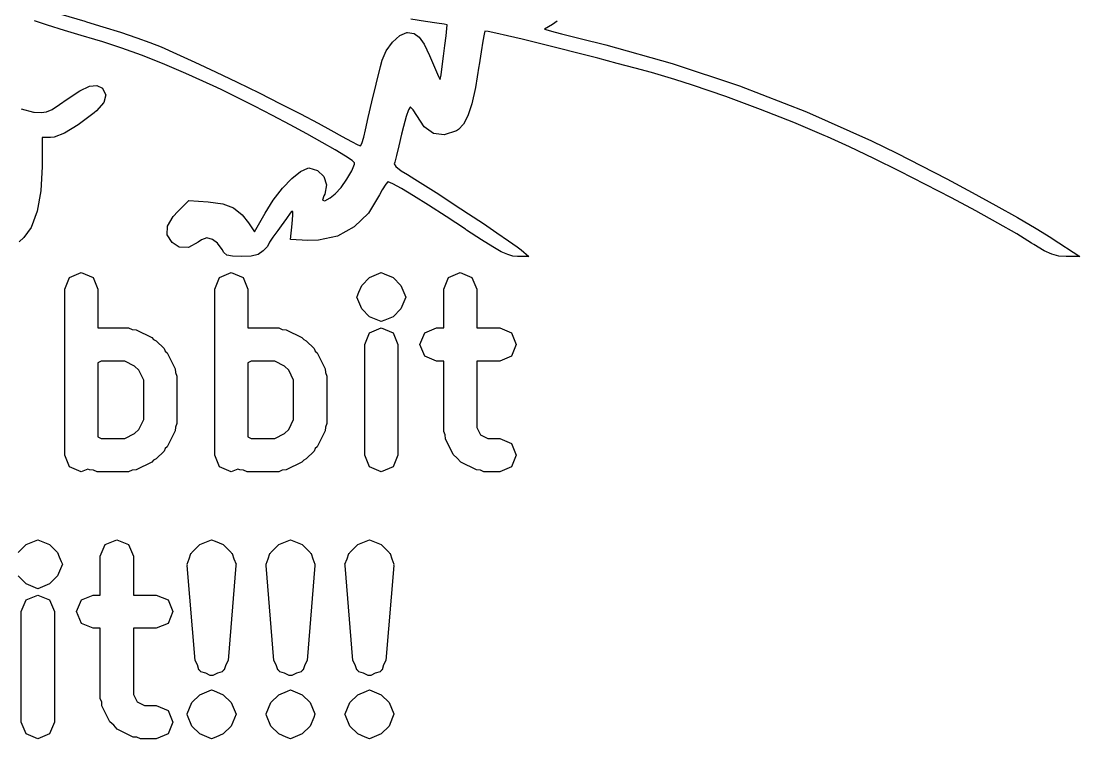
# Model space of a CAD drawing. Extents: x 29 to 171, y -120 to -80.
# Drawn here: x 64.055 to 67.247, y -88.155 to -85.992 of the extents above; entities that cross this region are included whole.
import ezdxf

# ---------------------------------------------------------------- set-up
doc = ezdxf.new("R2010")
doc.units = 0
doc.layers.add('BLACK', color=7, linetype='CONTINUOUS')

msp = doc.modelspace()

# ---------------------------------------------------------------- linework, layer by layer
at = {"layer": 'BLACK', "linetype": 'CONTINUOUS'}
for p, q in [((64.1743, -85.9702), (64.2465, -85.9919)), ((64.1335, -86.0036), (64.0947, -85.991)), ((64.1854, -86.02), (64.1335, -86.0036)), ((64.2465, -85.9919), (64.2513, -85.9934)), ((64.2513, -85.9934), (64.3013, -86.0085)), ((64.3013, -86.0085), (64.3542, -86.0254)), ((65.2737, -85.9924), (65.23, -85.986)), ((65.308, -85.9975), (65.2737, -85.9924)), ((65.3305, -86.0012), (65.308, -85.9975)), ((65.339, -86.0029), (65.3305, -86.0012)), ((65.3382, -86.0141), (65.339, -86.0033)), ((65.339, -86.0033), (65.339, -86.0029)), ((65.6571, -86.0014), (65.6323, -86.0164)), ((65.671, -85.9915), (65.6571, -86.0014)), ((64.2353, -86.0353), (64.1854, -86.02)), ((64.2763, -86.0474), (64.2353, -86.0353)), ((64.3542, -86.0254), (64.4035, -86.0419)), ((64.4035, -86.0419), (64.443, -86.0559)), ((65.1743, -86.0551), (65.1963, -86.0353)), ((65.1963, -86.0353), (65.2173, -86.0262)), ((65.2173, -86.0262), (65.2201, -86.026)), ((65.2201, -86.026), (65.2393, -86.029)), ((65.2393, -86.029), (65.2553, -86.0398)), ((65.2553, -86.0398), (65.2703, -86.0609)), ((65.3324, -86.0656), (65.3358, -86.0363)), ((65.3358, -86.0363), (65.3382, -86.0141)), ((65.4508, -86.0305), (65.4468, -86.0525)), ((65.4529, -86.0219), (65.4508, -86.0305)), ((65.453, -86.0218), (65.4529, -86.0219)), ((65.4626, -86.0229), (65.453, -86.0218)), ((65.486, -86.0277), (65.4626, -86.0229)), ((65.5211, -86.0356), (65.486, -86.0277)), ((65.5655, -86.0462), (65.5211, -86.0356)), ((65.6323, -86.0164), (65.6648, -86.0249)), ((65.6648, -86.0249), (65.6845, -86.03)), ((65.6845, -86.03), (65.7165, -86.0381)), ((65.7165, -86.0381), (65.7569, -86.0483)), ((64.3004, -86.0544), (64.2763, -86.0474)), ((64.3586, -86.0729), (64.3004, -86.0544)), ((64.4176, -86.094), (64.3586, -86.0729)), ((64.443, -86.0559), (64.4771, -86.0696)), ((64.4771, -86.0696), (64.5232, -86.0898)), ((65.1552, -86.0812), (65.1743, -86.0551)), ((65.2703, -86.0609), (65.2864, -86.0948)), ((65.3283, -86.0977), (65.3324, -86.0656)), ((65.4468, -86.0525), (65.4415, -86.0845)), ((65.6172, -86.0589), (65.5655, -86.0462)), ((65.6738, -86.073), (65.6172, -86.0589)), ((65.7333, -86.0881), (65.6738, -86.073)), ((65.7569, -86.0483), (65.8017, -86.0595)), ((65.8017, -86.0595), (65.818, -86.0636)), ((65.818, -86.0636), (66.0175, -86.1192)), ((64.4807, -86.1192), (64.4176, -86.094)), ((64.5232, -86.0898), (64.5785, -86.1151)), ((65.1431, -86.1093), (65.1552, -86.0812)), ((65.2864, -86.0948), (65.2924, -86.1093)), ((65.3243, -86.1283), (65.3283, -86.0977)), ((65.4415, -86.0845), (65.4355, -86.1233)), ((65.7934, -86.1036), (65.7333, -86.0881)), ((65.852, -86.1189), (65.7934, -86.1036)), ((64.5515, -86.1497), (64.4807, -86.1192)), ((64.5785, -86.1151), (64.6403, -86.1442)), ((65.1248, -86.1814), (65.1381, -86.1287)), ((65.1381, -86.1287), (65.1431, -86.1093)), ((65.2924, -86.1093), (65.304, -86.1376)), ((65.304, -86.1376), (65.3131, -86.1581)), ((65.3208, -86.1531), (65.3243, -86.1283)), ((65.4349, -86.1272), (65.4242, -86.1914)), ((65.4355, -86.1233), (65.4349, -86.1272)), ((65.9067, -86.1335), (65.852, -86.1189)), ((65.9555, -86.1468), (65.9067, -86.1335)), ((66.0175, -86.1192), (66.2208, -86.1871)), ((64.6335, -86.1869), (64.5515, -86.1497)), ((64.6403, -86.1442), (64.7058, -86.1757)), ((65.3131, -86.1581), (65.318, -86.1675)), ((65.318, -86.1675), (65.3184, -86.1677)), ((65.3184, -86.1677), (65.3208, -86.1531)), ((65.9961, -86.1582), (65.9555, -86.1468)), ((66.0263, -86.1673), (65.9961, -86.1582)), ((66.0788, -86.1843), (66.0263, -86.1673)), ((64.1931, -86.2271), (64.2317, -86.2013)), ((64.2317, -86.2013), (64.2611, -86.1876)), ((64.2611, -86.1876), (64.2832, -86.1855)), ((64.2832, -86.1855), (64.2996, -86.1942)), ((64.2996, -86.1942), (64.2997, -86.1943)), ((64.2997, -86.1943), (64.3096, -86.2141)), ((64.6573, -86.1981), (64.6335, -86.1869)), ((64.706, -86.2218), (64.6573, -86.1981)), ((64.7058, -86.1757), (64.7723, -86.2082)), ((65.112, -86.2345), (65.1248, -86.1814)), ((65.4242, -86.1914), (65.4134, -86.2408)), ((66.1797, -86.2193), (66.0788, -86.1843)), ((66.2208, -86.1871), (66.423, -86.2655)), ((64.1703, -86.2434), (64.1931, -86.2271)), ((64.3096, -86.2141), (64.3035, -86.237)), ((64.7582, -86.2481), (64.706, -86.2218)), ((64.7723, -86.2082), (64.8369, -86.2406)), ((66.284, -86.2579), (66.1797, -86.2193)), ((64.0542, -86.2565), (64.0918, -86.2657)), ((64.1145, -86.2671), (64.1311, -86.265)), ((64.1311, -86.265), (64.1481, -86.2577)), ((64.1481, -86.2577), (64.1703, -86.2434)), ((64.2814, -86.2624), (64.2744, -86.2684)), ((64.3035, -86.237), (64.2814, -86.2624)), ((64.8121, -86.2759), (64.7582, -86.2481)), ((64.8369, -86.2406), (64.897, -86.2713)), ((65.101, -86.2824), (65.112, -86.2345)), ((65.2229, -86.2586), (65.2159, -86.279)), ((65.2275, -86.251), (65.2229, -86.2586)), ((65.2282, -86.2511), (65.2275, -86.251)), ((65.2368, -86.2593), (65.2282, -86.2511)), ((65.2474, -86.2764), (65.2368, -86.2593)), ((65.4134, -86.2408), (65.4019, -86.2771)), ((66.385, -86.2977), (66.284, -86.2579)), ((64.0918, -86.2657), (64.0938, -86.2659)), ((64.0938, -86.2659), (64.1145, -86.2671)), ((64.2744, -86.2684), (64.226, -86.3047)), ((64.8654, -86.3041), (64.8121, -86.2759)), ((64.897, -86.2713), (64.9498, -86.2991)), ((65.093, -86.3197), (65.101, -86.2824)), ((65.2159, -86.279), (65.2077, -86.3088)), ((65.2702, -86.31), (65.2474, -86.2764)), ((65.4019, -86.2771), (65.3889, -86.3023)), ((66.423, -86.2655), (66.6193, -86.3525)), ((64.1855, -86.3292), (64.1538, -86.3414)), ((64.226, -86.3047), (64.1855, -86.3292)), ((64.9162, -86.3316), (64.8654, -86.3041)), ((64.9498, -86.2991), (64.9888, -86.3205)), ((64.9888, -86.3205), (65.0222, -86.3392)), ((65.0882, -86.3409), (65.093, -86.3197)), ((65.2077, -86.3088), (65.202, -86.3323)), ((65.2984, -86.3302), (65.2702, -86.31)), ((65.3673, -86.3222), (65.3307, -86.3342)), ((65.3739, -86.3182), (65.3673, -86.3222)), ((65.3889, -86.3023), (65.3739, -86.3182)), ((66.4763, -86.3362), (66.385, -86.2977)), ((64.1427, -86.3427), (64.118, -86.3427)), ((64.118, -86.3427), (64.118, -86.4294)), ((64.1538, -86.3414), (64.1427, -86.3427)), ((64.9624, -86.3573), (64.9162, -86.3316)), ((65.0018, -86.3799), (64.9624, -86.3573)), ((65.0222, -86.3392), (65.0503, -86.3544)), ((65.0503, -86.3544), (65.0699, -86.3644)), ((65.0778, -86.3677), (65.0823, -86.3602)), ((65.0823, -86.3602), (65.0882, -86.3409)), ((65.202, -86.3323), (65.1937, -86.3675)), ((65.3307, -86.3342), (65.2984, -86.3302)), ((66.4861, -86.3405), (66.4763, -86.3362)), ((66.5523, -86.3708), (66.4861, -86.3405)), ((66.6193, -86.3525), (66.695, -86.3893)), ((65.0326, -86.3985), (65.0018, -86.3799)), ((65.0699, -86.3644), (65.0778, -86.3677)), ((65.1937, -86.3675), (65.1865, -86.3969)), ((66.6256, -86.4057), (66.5523, -86.3708)), ((66.695, -86.3893), (66.77, -86.4274)), ((65.0526, -86.4118), (65.0326, -86.3985)), ((65.0517, -86.443), (65.0593, -86.4227)), ((65.0597, -86.4189), (65.0526, -86.4118)), ((65.0593, -86.4227), (65.0597, -86.4189)), ((65.1815, -86.4164), (65.1798, -86.4218)), ((65.1798, -86.4218), (65.1846, -86.43)), ((65.1865, -86.3969), (65.1815, -86.4164)), ((66.703, -86.4439), (66.6256, -86.4057)), ((64.118, -86.4294), (64.1141, -86.5029)), ((64.8709, -86.4655), (64.8972, -86.4444)), ((64.8972, -86.4444), (64.9187, -86.4347)), ((64.9187, -86.4347), (64.9225, -86.4343)), ((64.9225, -86.4343), (64.9487, -86.4415)), ((64.9487, -86.4415), (64.9669, -86.4599)), ((65.0371, -86.4684), (65.0517, -86.443)), ((65.1846, -86.43), (65.2005, -86.4427)), ((65.2005, -86.4427), (65.2193, -86.4543)), ((65.2193, -86.4543), (65.2418, -86.4677)), ((66.782, -86.4839), (66.703, -86.4439)), ((66.77, -86.4274), (66.8466, -86.4673)), ((64.8426, -86.4953), (64.8709, -86.4655)), ((64.9669, -86.4599), (64.9749, -86.4853)), ((64.9749, -86.4853), (64.9701, -86.5132)), ((65.0191, -86.4934), (65.0371, -86.4684)), ((65.1538, -86.4829), (65.1431, -86.5006)), ((65.1606, -86.476), (65.1538, -86.4829)), ((65.1615, -86.4761), (65.1606, -86.476)), ((65.1754, -86.4818), (65.1615, -86.4761)), ((65.2013, -86.496), (65.1754, -86.4818)), ((65.2418, -86.4677), (65.2741, -86.4879)), ((65.2741, -86.4879), (65.3137, -86.5133)), ((66.8597, -86.5242), (66.782, -86.4839)), ((66.8466, -86.4673), (66.9222, -86.5077)), ((64.1141, -86.5029), (64.1028, -86.5646)), ((64.8148, -86.531), (64.8426, -86.4953)), ((64.9677, -86.5182), (64.9635, -86.5313)), ((64.9701, -86.5132), (64.9677, -86.5182)), ((64.9862, -86.5241), (65.0011, -86.5125)), ((65.0011, -86.5125), (65.0191, -86.4934)), ((65.1356, -86.5156), (65.1018, -86.5706)), ((65.1431, -86.5006), (65.1356, -86.5156)), ((65.2377, -86.5178), (65.2013, -86.496)), ((65.2831, -86.5462), (65.2377, -86.5178)), ((65.3137, -86.5133), (65.3577, -86.542)), ((66.9222, -86.5077), (66.994, -86.547)), ((64.5265, -86.5656), (64.5599, -86.5321)), ((64.5599, -86.5321), (64.6189, -86.5363)), ((64.6189, -86.5363), (64.6628, -86.5423)), ((64.6628, -86.5423), (64.6953, -86.5545)), ((64.7901, -86.5701), (64.8148, -86.531)), ((64.9635, -86.5313), (64.9701, -86.5332)), ((64.9701, -86.5332), (64.9862, -86.5241)), ((65.336, -86.5802), (65.2831, -86.5462)), ((65.3577, -86.542), (65.4035, -86.5721)), ((66.9333, -86.5635), (66.8597, -86.5242)), ((66.994, -86.547), (67.0592, -86.5837)), ((64.1028, -86.5646), (64.0843, -86.6132)), ((64.4958, -86.6097), (64.5127, -86.5807)), ((64.5127, -86.5807), (64.5265, -86.5656)), ((64.6953, -86.5545), (64.7213, -86.5756)), ((64.7213, -86.5756), (64.7403, -86.6)), ((64.7585, -86.6267), (64.7901, -86.5701)), ((64.8661, -86.5706), (64.8551, -86.5861)), ((64.8698, -86.5658), (64.8661, -86.5706)), ((64.8735, -86.5653), (64.8698, -86.5658)), ((64.8718, -86.6027), (64.8741, -86.5769)), ((64.8741, -86.5769), (64.8735, -86.5653)), ((65.1018, -86.5706), (65.0591, -86.6121)), ((65.3949, -86.6191), (65.336, -86.5802)), ((65.4035, -86.5721), (65.4484, -86.602)), ((67, -86.6002), (66.9333, -86.5635)), ((67.0592, -86.5837), (67.1152, -86.6164)), ((64.0843, -86.6132), (64.0628, -86.6437)), ((64.4948, -86.6357), (64.4958, -86.6097)), ((64.7403, -86.6), (64.7585, -86.6267)), ((64.8386, -86.6086), (64.8284, -86.6222)), ((64.8551, -86.5861), (64.8386, -86.6086)), ((64.8669, -86.6502), (64.8718, -86.6027)), ((65.0591, -86.6121), (65.0085, -86.6395)), ((65.4484, -86.602), (65.4895, -86.6298)), ((67.0571, -86.633), (67, -86.6002)), ((67.1152, -86.6164), (67.1593, -86.6435)), ((64.0628, -86.6437), (64.0487, -86.6568)), ((64.5097, -86.6593), (64.4948, -86.6357)), ((64.6143, -86.6452), (64.5987, -86.6507)), ((64.6312, -86.6498), (64.6143, -86.6452)), ((64.8134, -86.6431), (64.8035, -86.6582)), ((64.8284, -86.6222), (64.8134, -86.6431)), ((65.0085, -86.6395), (64.9511, -86.6522)), ((65.398, -86.6212), (65.3949, -86.6191)), ((65.4431, -86.6509), (65.398, -86.6212)), ((65.4895, -86.6298), (65.5243, -86.6537)), ((67.1018, -86.6604), (67.0571, -86.633)), ((67.1593, -86.6435), (67.1638, -86.6464)), ((67.1638, -86.6464), (67.2472, -86.7006)), ((64.5313, -86.673), (64.5097, -86.6593)), ((64.559, -86.6735), (64.5313, -86.673)), ((64.5883, -86.6583), (64.559, -86.6735)), ((64.5987, -86.6507), (64.5883, -86.6583)), ((64.6464, -86.6605), (64.6312, -86.6498)), ((64.6611, -86.68), (64.6464, -86.6605)), ((64.666, -86.6892), (64.6611, -86.68)), ((64.7961, -86.6717), (64.7847, -86.6843)), ((64.8013, -86.663), (64.7961, -86.6717)), ((64.8035, -86.6582), (64.8013, -86.663)), ((64.9195, -86.6527), (64.8669, -86.6502)), ((64.9511, -86.6522), (64.9195, -86.6527)), ((65.4771, -86.6723), (65.4431, -86.6509)), ((65.5025, -86.6868), (65.4771, -86.6723)), ((65.5243, -86.6537), (65.55, -86.6719)), ((65.55, -86.6719), (65.5624, -86.6813)), ((67.1087, -86.6648), (67.1018, -86.6604)), ((67.1396, -86.6835), (67.1087, -86.6648)), ((64.6752, -86.6969), (64.666, -86.6892)), ((64.6914, -86.7003), (64.6752, -86.6969)), ((64.7193, -86.701), (64.6914, -86.7003)), ((64.7479, -86.6998), (64.7193, -86.701)), ((64.7696, -86.6947), (64.7479, -86.6998)), ((64.7847, -86.6843), (64.7696, -86.6947)), ((65.5218, -86.6955), (65.5025, -86.6868)), ((65.5374, -86.6998), (65.5218, -86.6955)), ((65.5518, -86.701), (65.5374, -86.6998)), ((65.5859, -86.701), (65.5518, -86.701)), ((65.5624, -86.6813), (65.5859, -86.701)), ((67.1628, -86.6944), (67.1396, -86.6835)), ((67.1834, -86.6996), (67.1628, -86.6944)), ((67.206, -86.7008), (67.1834, -86.6996)), ((67.2472, -86.7006), (67.206, -86.7008)), ((64.1859, -86.7997), (64.2005, -86.7643)), ((64.2005, -86.7643), (64.2359, -86.7497)), ((64.2359, -86.7497), (64.2712, -86.7643)), ((64.2712, -86.7643), (64.2859, -86.7997)), ((64.6382, -86.7997), (64.6529, -86.7643)), ((64.6529, -86.7643), (64.6882, -86.7497)), ((64.6882, -86.7497), (64.7236, -86.7643)), ((64.7236, -86.7643), (64.7382, -86.7997)), ((65.0815, -86.7881), (65.1053, -86.7643)), ((65.1053, -86.7643), (65.1406, -86.7497)), ((65.1406, -86.7497), (65.1406, -86.7497)), ((65.1406, -86.7497), (65.1492, -86.7533)), ((65.1492, -86.7533), (65.176, -86.7643)), ((65.176, -86.7643), (65.176, -86.7643)), ((65.176, -86.7643), (65.176, -86.7643)), ((65.176, -86.7643), (65.1998, -86.7881)), ((65.3287, -86.7997), (65.3434, -86.7643)), ((65.3434, -86.7643), (65.3787, -86.7497)), ((65.3787, -86.7497), (65.4141, -86.7643)), ((65.4141, -86.7643), (65.4287, -86.7997)), ((64.1859, -87.2997), (64.1859, -86.7997)), ((64.2859, -86.7997), (64.2859, -86.9164)), ((64.6382, -87.2997), (64.6382, -86.7997)), ((64.7382, -86.7997), (64.7382, -86.9164)), ((65.0731, -86.8084), (65.0815, -86.7881)), ((65.1998, -86.7881), (65.1998, -86.7881)), ((65.1998, -86.7881), (65.1998, -86.7881)), ((65.1998, -86.7881), (65.2144, -86.8235)), ((65.3287, -86.9164), (65.3287, -86.7997)), ((65.4287, -86.7997), (65.4287, -86.9164)), ((65.0668, -86.8235), (65.0674, -86.822)), ((65.0815, -86.8589), (65.0668, -86.8235)), ((65.0674, -86.822), (65.0731, -86.8084)), ((65.2144, -86.8235), (65.1998, -86.8589)), ((65.1053, -86.8827), (65.0815, -86.8589)), ((65.0815, -86.8589), (65.0815, -86.8589)), ((65.1998, -86.8589), (65.176, -86.8827)), ((65.1053, -86.8827), (65.1053, -86.8827)), ((65.1406, -86.8973), (65.1053, -86.8827)), ((65.151, -86.893), (65.1406, -86.8973)), ((65.1406, -86.8973), (65.1406, -86.8973)), ((65.176, -86.8827), (65.151, -86.893)), ((64.2859, -86.9164), (64.3787, -86.9164)), ((64.3787, -86.9164), (64.3895, -86.9208)), ((64.3895, -86.9208), (64.4011, -86.9216)), ((64.4011, -86.9216), (64.4487, -86.9454)), ((64.7382, -86.9164), (64.8311, -86.9164)), ((64.8311, -86.9164), (64.8418, -86.9208)), ((64.8418, -86.9208), (64.8535, -86.9216)), ((64.8535, -86.9216), (64.9011, -86.9454)), ((65.0906, -86.9664), (65.1053, -86.931)), ((65.1053, -86.931), (65.1406, -86.9164)), ((65.1406, -86.9164), (65.176, -86.931)), ((65.176, -86.931), (65.1906, -86.9664)), ((65.2573, -86.9664), (65.2719, -86.931)), ((65.2719, -86.931), (65.3073, -86.9164)), ((65.3073, -86.9164), (65.3287, -86.9164)), ((65.4287, -86.9164), (65.4978, -86.9164)), ((65.4978, -86.9164), (65.5331, -86.931)), ((65.5331, -86.931), (65.5478, -86.9664)), ((64.4487, -86.9454), (64.4541, -86.9517)), ((64.4541, -86.9517), (64.4617, -86.9548)), ((64.4617, -86.9548), (64.4855, -86.9786)), ((64.9011, -86.9454), (64.9065, -86.9517)), ((64.9065, -86.9517), (64.9141, -86.9548)), ((64.9141, -86.9548), (64.9379, -86.9786)), ((65.0906, -87.2997), (65.0906, -86.9664)), ((65.1906, -86.9664), (65.1906, -87.2997)), ((65.2719, -87.0017), (65.2573, -86.9664)), ((65.5478, -86.9664), (65.5331, -87.0017)), ((64.4855, -86.9786), (64.4886, -86.9862)), ((64.4886, -86.9862), (64.4949, -86.9916)), ((64.4949, -86.9916), (64.5187, -87.0392)), ((64.9379, -86.9786), (64.941, -86.9862)), ((64.941, -86.9862), (64.9472, -86.9916)), ((64.9472, -86.9916), (64.9711, -87.0392)), ((64.2953, -87.0164), (64.2859, -87.0211)), ((64.2859, -87.0211), (64.2859, -87.245)), ((64.3669, -87.0164), (64.2953, -87.0164)), ((64.3967, -87.0313), (64.3669, -87.0164)), ((64.409, -87.0436), (64.3967, -87.0313)), ((64.7477, -87.0164), (64.7382, -87.0211)), ((64.7382, -87.0211), (64.7382, -87.245)), ((64.8193, -87.0164), (64.7477, -87.0164)), ((64.8491, -87.0313), (64.8193, -87.0164)), ((64.8614, -87.0436), (64.8491, -87.0313)), ((65.3073, -87.0164), (65.2719, -87.0017)), ((65.3287, -87.0164), (65.3073, -87.0164)), ((65.3287, -87.2283), (65.3287, -87.0164)), ((65.4978, -87.0164), (65.4287, -87.0164)), ((65.4287, -87.0164), (65.4287, -87.2165)), ((65.5331, -87.0017), (65.4978, -87.0164)), ((64.424, -87.0734), (64.409, -87.0436)), ((64.5187, -87.0392), (64.5195, -87.0508)), ((64.5195, -87.0508), (64.524, -87.0616)), ((64.524, -87.0616), (64.524, -87.2045)), ((64.8763, -87.0734), (64.8614, -87.0436)), ((64.9711, -87.0392), (64.9719, -87.0508)), ((64.9719, -87.0508), (64.9763, -87.0616)), ((64.9763, -87.0616), (64.9763, -87.2045)), ((64.424, -87.1926), (64.424, -87.0734)), ((64.8763, -87.1926), (64.8763, -87.0734)), ((64.3967, -87.2348), (64.409, -87.2225)), ((64.409, -87.2225), (64.424, -87.1926)), ((64.5195, -87.2152), (64.5187, -87.2268)), ((64.524, -87.2045), (64.5195, -87.2152)), ((64.8491, -87.2348), (64.8614, -87.2225)), ((64.8614, -87.2225), (64.8763, -87.1926)), ((64.9719, -87.2152), (64.9711, -87.2268)), ((64.9763, -87.2045), (64.9719, -87.2152)), ((65.4287, -87.2165), (65.4398, -87.2386)), ((64.2859, -87.245), (64.2953, -87.2497)), ((64.2953, -87.2497), (64.3669, -87.2497)), ((64.3669, -87.2497), (64.3967, -87.2348)), ((64.5187, -87.2268), (64.4949, -87.2744)), ((64.7382, -87.245), (64.7477, -87.2497)), ((64.7477, -87.2497), (64.8193, -87.2497)), ((64.8193, -87.2497), (64.8491, -87.2348)), ((64.9711, -87.2268), (64.9472, -87.2744)), ((65.3332, -87.239), (65.3287, -87.2283)), ((65.334, -87.2506), (65.3332, -87.239)), ((65.3578, -87.2982), (65.334, -87.2506)), ((65.4398, -87.2386), (65.4619, -87.2497)), ((65.4619, -87.2497), (65.4978, -87.2497)), ((65.4978, -87.2497), (65.5331, -87.2643)), ((64.4886, -87.2798), (64.4855, -87.2874)), ((64.4949, -87.2744), (64.4886, -87.2798)), ((64.941, -87.2798), (64.9379, -87.2874)), ((64.9472, -87.2744), (64.941, -87.2798)), ((65.5331, -87.2643), (65.5478, -87.2997)), ((64.2005, -87.335), (64.1859, -87.2997)), ((64.4541, -87.3144), (64.4487, -87.3206)), ((64.4617, -87.3112), (64.4541, -87.3144)), ((64.4855, -87.2874), (64.4617, -87.3112)), ((64.6529, -87.335), (64.6382, -87.2997)), ((64.9065, -87.3144), (64.9011, -87.3206)), ((64.9141, -87.3112), (64.9065, -87.3144)), ((64.9379, -87.2874), (64.9141, -87.3112)), ((65.1053, -87.335), (65.0906, -87.2997)), ((65.1906, -87.2997), (65.176, -87.335)), ((65.3698, -87.3086), (65.3578, -87.2982)), ((65.3802, -87.3206), (65.3698, -87.3086)), ((65.5478, -87.2997), (65.5331, -87.335)), ((64.2359, -87.3497), (64.2005, -87.335)), ((64.2554, -87.3416), (64.2359, -87.3497)), ((64.2611, -87.3444), (64.2554, -87.3416)), ((64.2727, -87.3452), (64.2611, -87.3444)), ((64.2835, -87.3497), (64.2727, -87.3452)), ((64.3787, -87.3497), (64.2835, -87.3497)), ((64.3895, -87.3452), (64.3787, -87.3497)), ((64.4011, -87.3444), (64.3895, -87.3452)), ((64.4487, -87.3206), (64.4011, -87.3444)), ((64.6882, -87.3497), (64.6529, -87.335)), ((64.7078, -87.3416), (64.6882, -87.3497)), ((64.7135, -87.3444), (64.7078, -87.3416)), ((64.7251, -87.3452), (64.7135, -87.3444)), ((64.7359, -87.3497), (64.7251, -87.3452)), ((64.8311, -87.3497), (64.7359, -87.3497)), ((64.8418, -87.3452), (64.8311, -87.3497)), ((64.8535, -87.3444), (64.8418, -87.3452)), ((64.9011, -87.3206), (64.8535, -87.3444)), ((65.1406, -87.3497), (65.1053, -87.335)), ((65.176, -87.335), (65.1406, -87.3497)), ((65.4278, -87.3444), (65.3802, -87.3206)), ((65.4394, -87.3452), (65.4278, -87.3444)), ((65.4501, -87.3497), (65.4394, -87.3452)), ((65.4978, -87.3497), (65.4501, -87.3497)), ((65.5331, -87.335), (65.4978, -87.3497)), ((64.0457, -87.5931), (64.0695, -87.5693)), ((64.0695, -87.5693), (64.0945, -87.559)), ((64.0695, -87.5693), (64.0695, -87.5693)), ((64.0695, -87.5693), (64.0695, -87.5693)), ((64.0945, -87.559), (64.1049, -87.5547)), ((64.1049, -87.5547), (64.1049, -87.5547)), ((64.1049, -87.5547), (64.1403, -87.5693)), ((64.1403, -87.5693), (64.1641, -87.5931)), ((64.293, -87.6047), (64.3076, -87.5693)), ((64.3076, -87.5693), (64.343, -87.5547)), ((64.343, -87.5547), (64.3784, -87.5693)), ((64.3784, -87.5693), (64.393, -87.6047)), ((64.5695, -87.5931), (64.5934, -87.5693)), ((64.5934, -87.5693), (64.6287, -87.5547)), ((64.6287, -87.5547), (64.6287, -87.5547)), ((64.6287, -87.5547), (64.6391, -87.559)), ((64.6391, -87.559), (64.6641, -87.5693)), ((64.6641, -87.5693), (64.6641, -87.5693)), ((64.6641, -87.5693), (64.6641, -87.5693)), ((64.6641, -87.5693), (64.6879, -87.5931)), ((64.8076, -87.5931), (64.8315, -87.5693)), ((64.8315, -87.5693), (64.8565, -87.559)), ((64.8315, -87.5693), (64.8315, -87.5693)), ((64.8315, -87.5693), (64.8315, -87.5693)), ((64.8565, -87.559), (64.8668, -87.5547)), ((64.8668, -87.5547), (64.8668, -87.5547)), ((64.8668, -87.5547), (64.9022, -87.5693)), ((64.9022, -87.5693), (64.926, -87.5931)), ((65.0457, -87.5931), (65.0695, -87.5693)), ((65.0695, -87.5693), (65.0945, -87.559)), ((65.0695, -87.5693), (65.0695, -87.5693)), ((65.0695, -87.5693), (65.0695, -87.5693)), ((65.0945, -87.559), (65.1049, -87.5547)), ((65.1049, -87.5547), (65.1049, -87.5547)), ((65.1049, -87.5547), (65.1403, -87.5693)), ((65.1403, -87.5693), (65.1641, -87.5931)), ((64.1641, -87.5931), (64.1694, -87.6059)), ((64.1694, -87.6059), (64.1754, -87.6205)), ((64.293, -87.7214), (64.293, -87.6047)), ((64.393, -87.6047), (64.393, -87.7214)), ((64.5615, -87.6126), (64.5667, -87.5962)), ((64.5667, -87.5962), (64.5687, -87.5952)), ((64.5687, -87.5952), (64.5695, -87.5931)), ((64.6879, -87.5931), (64.6887, -87.5952)), ((64.6887, -87.5952), (64.6907, -87.5962)), ((64.6907, -87.5962), (64.6959, -87.6126)), ((64.7996, -87.6126), (64.8048, -87.5962)), ((64.8048, -87.5962), (64.8068, -87.5952)), ((64.8068, -87.5952), (64.8076, -87.5931)), ((64.926, -87.5931), (64.9268, -87.5952)), ((64.9268, -87.5952), (64.9288, -87.5962)), ((64.9288, -87.5962), (64.934, -87.6126)), ((65.0377, -87.6126), (65.0429, -87.5962)), ((65.0429, -87.5962), (65.0449, -87.5952)), ((65.0449, -87.5952), (65.0457, -87.5931)), ((65.1641, -87.5931), (65.1649, -87.5952)), ((65.1649, -87.5952), (65.1669, -87.5962)), ((65.1669, -87.5962), (65.1721, -87.6126)), ((64.1787, -87.6285), (64.1641, -87.6639)), ((64.1754, -87.6205), (64.1787, -87.6285)), ((64.5549, -87.6285), (64.5615, -87.6126)), ((64.5558, -87.6305), (64.5549, -87.6285)), ((64.5551, -87.6327), (64.5558, -87.6305)), ((64.5789, -87.9184), (64.5551, -87.6327)), ((64.7023, -87.6327), (64.6785, -87.9184)), ((64.6959, -87.6126), (64.7025, -87.6285)), ((64.7025, -87.6285), (64.7017, -87.6305)), ((64.7017, -87.6305), (64.7023, -87.6327)), ((64.793, -87.6285), (64.7996, -87.6126)), ((64.7938, -87.6305), (64.793, -87.6285)), ((64.7932, -87.6327), (64.7938, -87.6305)), ((64.817, -87.9184), (64.7932, -87.6327)), ((64.9404, -87.6327), (64.9166, -87.9184)), ((64.934, -87.6126), (64.9406, -87.6285)), ((64.9406, -87.6285), (64.9398, -87.6305)), ((64.9398, -87.6305), (64.9404, -87.6327)), ((65.0311, -87.6285), (65.0377, -87.6126)), ((65.0319, -87.6305), (65.0311, -87.6285)), ((65.0313, -87.6327), (65.0319, -87.6305)), ((65.0551, -87.9184), (65.0313, -87.6327)), ((65.1785, -87.6327), (65.1547, -87.9184)), ((65.1721, -87.6126), (65.1787, -87.6285)), ((65.1787, -87.6285), (65.1779, -87.6305)), ((65.1779, -87.6305), (65.1785, -87.6327)), ((64.0695, -87.6877), (64.0457, -87.6639)), ((64.1641, -87.6639), (64.1403, -87.6877)), ((64.1641, -87.6639), (64.1641, -87.6639)), ((64.0903, -87.6962), (64.0695, -87.6877)), ((64.1049, -87.7023), (64.0903, -87.6962)), ((64.1403, -87.6877), (64.1049, -87.7023)), ((64.1403, -87.6877), (64.1403, -87.6877)), ((64.0695, -87.736), (64.1049, -87.7214)), ((64.1049, -87.7023), (64.1049, -87.7023)), ((64.1049, -87.7214), (64.1403, -87.736)), ((64.2362, -87.736), (64.2716, -87.7214)), ((64.2716, -87.7214), (64.293, -87.7214)), ((64.393, -87.7214), (64.462, -87.7214)), ((64.462, -87.7214), (64.4974, -87.736)), ((64.0549, -87.7714), (64.0695, -87.736)), ((64.1403, -87.736), (64.1549, -87.7714)), ((64.2216, -87.7714), (64.2362, -87.736)), ((64.4974, -87.736), (64.512, -87.7714)), ((64.0549, -88.1047), (64.0549, -87.7714)), ((64.1549, -87.7714), (64.1549, -88.1047)), ((64.2362, -87.8067), (64.2216, -87.7714)), ((64.512, -87.7714), (64.4974, -87.8067)), ((64.2716, -87.8214), (64.2362, -87.8067)), ((64.293, -87.8214), (64.2716, -87.8214)), ((64.293, -88.0333), (64.293, -87.8214)), ((64.462, -87.8214), (64.393, -87.8214)), ((64.393, -87.8214), (64.393, -88.0215)), ((64.4974, -87.8067), (64.462, -87.8214)), ((64.5859, -87.932), (64.5789, -87.9184)), ((64.6785, -87.9184), (64.6715, -87.932)), ((64.824, -87.932), (64.817, -87.9184)), ((64.9166, -87.9184), (64.9096, -87.932)), ((65.0621, -87.932), (65.0551, -87.9184)), ((65.1547, -87.9184), (65.1477, -87.932)), ((64.5905, -87.9465), (64.5859, -87.932)), ((64.5925, -87.9475), (64.5905, -87.9465)), ((64.5934, -87.9496), (64.5925, -87.9475)), ((64.5954, -87.9504), (64.5934, -87.9496)), ((64.5964, -87.9524), (64.5954, -87.9504)), ((64.611, -87.957), (64.5964, -87.9524)), ((64.6246, -87.964), (64.611, -87.957)), ((64.6465, -87.957), (64.6329, -87.964)), ((64.661, -87.9524), (64.6465, -87.957)), ((64.662, -87.9504), (64.661, -87.9524)), ((64.6641, -87.9496), (64.662, -87.9504)), ((64.6649, -87.9475), (64.6641, -87.9496)), ((64.6669, -87.9465), (64.6649, -87.9475)), ((64.6715, -87.932), (64.6669, -87.9465)), ((64.8286, -87.9465), (64.824, -87.932)), ((64.8306, -87.9475), (64.8286, -87.9465)), ((64.8315, -87.9496), (64.8306, -87.9475)), ((64.8335, -87.9504), (64.8315, -87.9496)), ((64.8345, -87.9524), (64.8335, -87.9504)), ((64.8491, -87.957), (64.8345, -87.9524)), ((64.8627, -87.964), (64.8491, -87.957)), ((64.8845, -87.957), (64.871, -87.964)), ((64.8991, -87.9524), (64.8845, -87.957)), ((64.9001, -87.9504), (64.8991, -87.9524)), ((64.9022, -87.9496), (64.9001, -87.9504)), ((64.903, -87.9475), (64.9022, -87.9496)), ((64.905, -87.9465), (64.903, -87.9475)), ((64.9096, -87.932), (64.905, -87.9465)), ((65.0667, -87.9465), (65.0621, -87.932)), ((65.0687, -87.9475), (65.0667, -87.9465)), ((65.0695, -87.9496), (65.0687, -87.9475)), ((65.0716, -87.9504), (65.0695, -87.9496)), ((65.0726, -87.9524), (65.0716, -87.9504)), ((65.0872, -87.957), (65.0726, -87.9524)), ((65.1008, -87.964), (65.0872, -87.957)), ((65.1226, -87.957), (65.1091, -87.964)), ((65.1372, -87.9524), (65.1226, -87.957)), ((65.1382, -87.9504), (65.1372, -87.9524)), ((65.1403, -87.9496), (65.1382, -87.9504)), ((65.1411, -87.9475), (65.1403, -87.9496)), ((65.1431, -87.9465), (65.1411, -87.9475)), ((65.1477, -87.932), (65.1431, -87.9465)), ((64.6267, -87.9634), (64.6246, -87.964)), ((64.6287, -87.9642), (64.6267, -87.9634)), ((64.6308, -87.9634), (64.6287, -87.9642)), ((64.6329, -87.964), (64.6308, -87.9634)), ((64.8648, -87.9634), (64.8627, -87.964)), ((64.8668, -87.9642), (64.8648, -87.9634)), ((64.8689, -87.9634), (64.8668, -87.9642)), ((64.871, -87.964), (64.8689, -87.9634)), ((65.1029, -87.9634), (65.1008, -87.964)), ((65.1049, -87.9642), (65.1029, -87.9634)), ((65.1069, -87.9634), (65.1049, -87.9642)), ((65.1091, -87.964), (65.1069, -87.9634)), ((64.5934, -88.0217), (64.6287, -88.0071)), ((64.6287, -88.0071), (64.6287, -88.0071)), ((64.6287, -88.0071), (64.6345, -88.0095)), ((64.6345, -88.0095), (64.6641, -88.0217)), ((64.8315, -88.0217), (64.8576, -88.0109)), ((64.8576, -88.0109), (64.8668, -88.0071)), ((64.8668, -88.0071), (64.8668, -88.0071)), ((64.8668, -88.0071), (64.9022, -88.0217)), ((65.0695, -88.0217), (65.0957, -88.0109)), ((65.0957, -88.0109), (65.1049, -88.0071)), ((65.1049, -88.0071), (65.1049, -88.0071)), ((65.1049, -88.0071), (65.1403, -88.0217)), ((64.2975, -88.044), (64.293, -88.0333)), ((64.2983, -88.0556), (64.2975, -88.044)), ((64.393, -88.0215), (64.4041, -88.0436)), ((64.4041, -88.0436), (64.4262, -88.0547)), ((64.5555, -88.0794), (64.5695, -88.0455)), ((64.5695, -88.0455), (64.5696, -88.0455)), ((64.5696, -88.0455), (64.5934, -88.0217)), ((64.5934, -88.0217), (64.5934, -88.0217)), ((64.6641, -88.0217), (64.6879, -88.0455)), ((64.6879, -88.0455), (64.7025, -88.0809)), ((64.7936, -88.0794), (64.8076, -88.0455)), ((64.8076, -88.0455), (64.8315, -88.0217)), ((64.9022, -88.0217), (64.9022, -88.0217)), ((64.9022, -88.0217), (64.926, -88.0455)), ((64.926, -88.0455), (64.926, -88.0455)), ((64.926, -88.0455), (64.94, -88.0794)), ((65.0317, -88.0794), (65.0457, -88.0455)), ((65.0457, -88.0455), (65.0695, -88.0217)), ((65.1403, -88.0217), (65.1403, -88.0217)), ((65.1403, -88.0217), (65.1641, -88.0455)), ((65.1641, -88.0455), (65.1641, -88.0455)), ((65.1641, -88.0455), (65.1781, -88.0794)), ((64.3221, -88.1032), (64.2983, -88.0556)), ((64.4262, -88.0547), (64.462, -88.0547)), ((64.462, -88.0547), (64.4974, -88.0693)), ((64.4974, -88.0693), (64.512, -88.1047)), ((64.5549, -88.0809), (64.5555, -88.0794)), ((64.5565, -88.0847), (64.5549, -88.0809)), ((64.5695, -88.1162), (64.5565, -88.0847)), ((64.7025, -88.0809), (64.6879, -88.1162)), ((64.793, -88.0809), (64.7936, -88.0794)), ((64.7946, -88.0847), (64.793, -88.0809)), ((64.8076, -88.1162), (64.7946, -88.0847)), ((64.9406, -88.0809), (64.9367, -88.0903)), ((64.94, -88.0794), (64.9406, -88.0809)), ((65.0311, -88.0809), (65.0317, -88.0794)), ((65.0327, -88.0847), (65.0311, -88.0809)), ((65.0457, -88.1162), (65.0327, -88.0847)), ((65.1787, -88.0809), (65.1748, -88.0903)), ((65.1781, -88.0794), (65.1787, -88.0809)), ((64.0695, -88.14), (64.0549, -88.1047)), ((64.1549, -88.1047), (64.1403, -88.14)), ((64.3341, -88.1136), (64.3221, -88.1032)), ((64.3444, -88.1256), (64.3341, -88.1136)), ((64.512, -88.1047), (64.4974, -88.14)), ((64.5934, -88.14), (64.5695, -88.1162)), ((64.6879, -88.1162), (64.6641, -88.14)), ((64.6879, -88.1162), (64.6879, -88.1162)), ((64.6879, -88.1162), (64.6879, -88.1162)), ((64.8315, -88.14), (64.8076, -88.1162)), ((64.8076, -88.1162), (64.8076, -88.1162)), ((64.926, -88.1162), (64.9022, -88.14)), ((64.9367, -88.0903), (64.926, -88.1162)), ((65.0695, -88.14), (65.0457, -88.1162)), ((65.0457, -88.1162), (65.0457, -88.1162)), ((65.1641, -88.1162), (65.1403, -88.14)), ((65.1748, -88.0903), (65.1641, -88.1162)), ((64.1049, -88.1547), (64.0695, -88.14)), ((64.1403, -88.14), (64.1049, -88.1547)), ((64.3921, -88.1494), (64.3444, -88.1256)), ((64.4974, -88.14), (64.462, -88.1547)), ((64.6287, -88.1547), (64.5934, -88.14)), ((64.6641, -88.14), (64.6415, -88.1494)), ((64.6641, -88.14), (64.6641, -88.14)), ((64.8541, -88.1494), (64.8315, -88.14)), ((64.8315, -88.14), (64.8315, -88.14)), ((64.8315, -88.14), (64.8315, -88.14)), ((64.9022, -88.14), (64.8668, -88.1547)), ((65.0922, -88.1494), (65.0695, -88.14)), ((65.0695, -88.14), (65.0695, -88.14)), ((65.0695, -88.14), (65.0695, -88.14)), ((65.1403, -88.14), (65.1049, -88.1547)), ((64.4037, -88.1502), (64.3921, -88.1494)), ((64.4144, -88.1547), (64.4037, -88.1502)), ((64.462, -88.1547), (64.4144, -88.1547)), ((64.6415, -88.1494), (64.6287, -88.1547)), ((64.6287, -88.1547), (64.6287, -88.1547)), ((64.8668, -88.1547), (64.8541, -88.1494)), ((64.8668, -88.1547), (64.8668, -88.1547)), ((65.1049, -88.1547), (65.0922, -88.1494)), ((65.1049, -88.1547), (65.1049, -88.1547))]:
    msp.add_line(p, q, dxfattribs=at)

doc.saveas('drawing.dxf')
